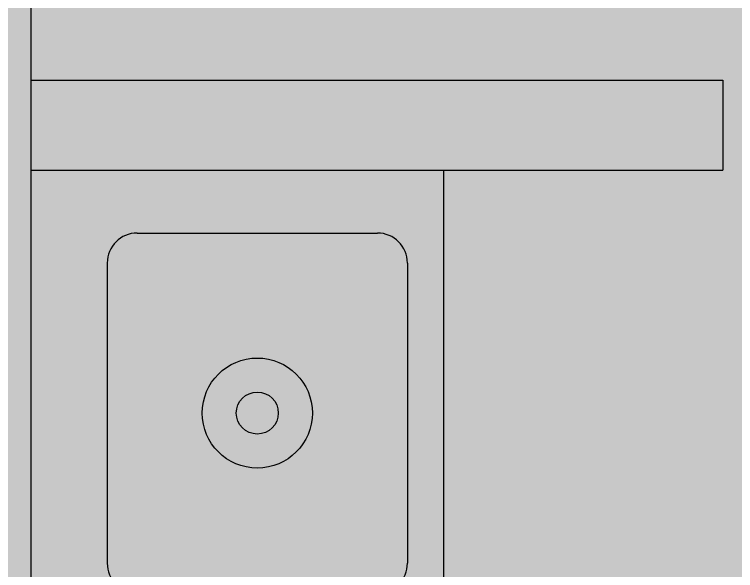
# Model space of a CAD drawing. Header units: metres. Extents: x -331 to 2982, y 362 to 2539.
# Drawn here: x 790.31 to 791.512, y 983.775 to 984.702 of the extents above; entities that cross this region are included whole.
import ezdxf

# ---------------------------------------------------------------- set-up
doc = ezdxf.new("R2010")
doc.units = ezdxf.units.M
doc.layers.add('_salas', color=251, linetype='Continuous', plot=False)
for name, color, linetype in [('Div', 251, 'Continuous'), ('Mob', 251, 'Continuous'), ('Pis', 251, 'Continuous')]:
    doc.layers.add(name, color=color, linetype=linetype)

# ---------------------------------------------------------------- blocks, each defined once
blk = doc.blocks.new('XR_BL2_AND_MON-REV15$0$A$C33FF3198')
at = {"layer": 'Mob'}
for p, q in [((0.9, 0.25), (0.4, 0.25)), ((0.95, 0.2), (0.95, -0.2)), ((0.9, -0.25), (0.4, -0.25))]:
    blk.add_line(p, q, dxfattribs=at)
for radius in [0.0917, 0.035]:
    blk.add_circle((0.65, 0), radius, dxfattribs=at)
for centre, start, end in [((0.4, 0.2), 90, 180), ((0.9, 0.2), 0, 90), ((0.4, -0.2), 180, 270), ((0.9, -0.2), 270, 0)]:
    blk.add_arc(centre, 0.05, start, end, dxfattribs=at)

msp = doc.modelspace()

# ---------------------------------------------------------------- hatches: boundary and pattern name
at = {"layer": '_salas', "transparency": 33554559}
h = msp.add_hatch(color=256, dxfattribs=at)
h.dxf.hatch_style = 1
h.paths.add_polyline_path([(820.1455, 995.2122), (820.1455, 996.6939), (815.2005, 996.6939), (815.2005, 1004.348), (796.5505, 1004.348), (796.5505, 1005.3023), (790.5648, 1005.3023), (790.4667, 1005.3023), (790.1155, 1005.6539), (790.0755, 1005.6539), (790.0755, 979.868), (790.3055, 979.868), (790.3055, 980.058), (790.4598, 980.2123), (820.1455, 980.2123), (820.1455, 981.7048), (820.3856, 981.8467), (820.6205, 981.9971), (820.6205, 980.9223), (821.2605, 980.9223), (821.2605, 982.4726, 0.087526), (823.0202, 984.545, 0.418022)])

# ---------------------------------------------------------------- linework, layer by layer
at = {"layer": 'Div', "lineweight": 0}
for p, q in [((790.338, 984.5923), (791.4902, 984.5923)), ((791.4902, 984.5923), (791.4902, 984.4423)), ((790.338, 984.4423), (791.4902, 984.4423))]:
    msp.add_line(p, q, dxfattribs=at)
at = {"layer": 'Pis'}
for p, q in [((790.338, 988.583), (790.338, 980.883)), ((790.338, 984.5923), (791.4902, 984.5923)), ((791.4902, 984.5923), (791.4902, 984.4423)), ((790.338, 984.4423), (791.4902, 984.4423)), ((791.025, 984.4423), (791.025, 981.2023))]:
    msp.add_line(p, q, dxfattribs=at)

# ---------------------------------------------------------------- block references
at = {"layer": 'Pis', "rotation": 90}
msp.add_blockref('XR_BL2_AND_MON-REV15$0$A$C33FF3198', (790.715, 983.3873), dxfattribs=at)

doc.saveas('drawing.dxf')
